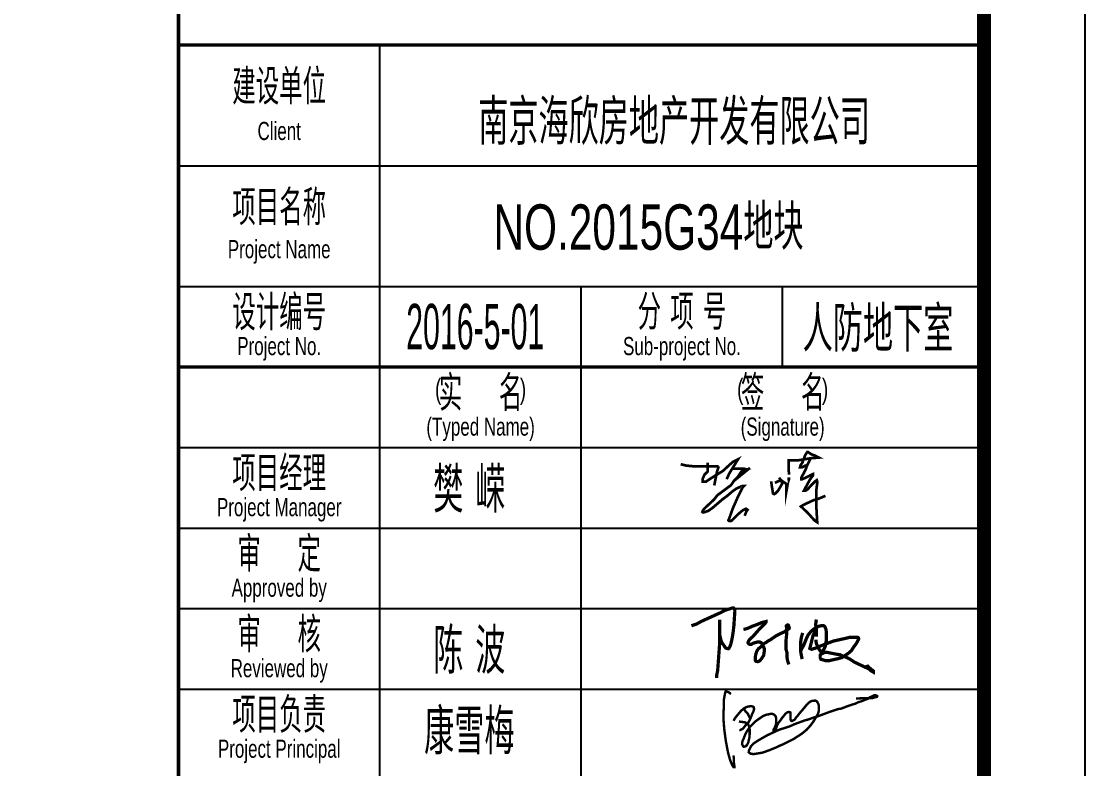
# Model space of a CAD drawing. Header units: millimetres. Extents: x 1337745 to 1642153, y -192803 to 266425.
# Drawn here: x 1615705 to 1642109, y 103529 to 122094 of the extents above; entities that cross this region are included whole.
import ezdxf
from ezdxf.enums import TextEntityAlignment as Align

# ---------------------------------------------------------------- set-up
doc = ezdxf.new("R2010")
doc.units = ezdxf.units.MM
doc.header["$LTSCALE"] = 1000
doc.header["$MEASUREMENT"] = 0
for name, color, linetype in [('LABEL_FIXBOX_PM', 7, 'Continuous'), ('LABEL_FIXTXT_PM', 3, 'Continuous'), ('LABEL_PM', 7, 'Continuous'), ('LABEL_TXT_PM', 1, 'Continuous')]:
    doc.layers.add(name, color=color, linetype=linetype)
doc.styles.add('LABEL_FIXTXT_PM', font='pm_njadri_r.shx', dxfattribs={"width": 0.7, "bigfont": 'pm_njadri_hztxt.shx'})
doc.styles.add('LABEL_TXT_PM', font='pm_njadri_romans1.shx', dxfattribs={"width": 0.7, "bigfont": 'pm_njadri_hztxt.shx'})

# ---------------------------------------------------------------- blocks, each defined once
blk = doc.blocks.new('PMSHEET_A0_20091030')
at = {"layer": 'LABEL_FIXBOX_PM'}
for p, q in [((111900, 22950), (111900, 26150)), ((109900, 24950), (117900, 24950)), ((109900, 23750), (117900, 23750)), ((113900, 22950), (113900, 23750)), ((115900, 22950), (115900, 23750)), ((111900, 11350), (111900, 22950)), ((113900, 15750), (113900, 22950)), ((109900, 22150), (117900, 22150)), ((109900, 21350), (117900, 21350)), ((109900, 20550), (117900, 20550)), ((109900, 19750), (117900, 19750))]:
    blk.add_line(p, q, dxfattribs=at)
blk.add_lwpolyline([(0, 84100), (118900, 84100), (118900, 0), (0, 0)], close=True, dxfattribs=at)
at = {"layer": 'LABEL_FIXBOX_PM', "const_width": 140}
blk.add_lwpolyline([(117900, 83100), (2500, 83100), (2500, 1000), (117900, 1000)], close=True, dxfattribs=at)
at = {"layer": 'LABEL_FIXBOX_PM', "const_width": 35}
for points in [[(109900, 1000), (109900, 83100)], [(109900, 26150), (117900, 26150)], [(109900, 22950), (117900, 22950)]]:
    blk.add_lwpolyline(points, dxfattribs=at)
at = {"layer": 'LABEL_FIXTXT_PM', "style": 'LABEL_FIXTXT_PM', "width": 0.7}
for s, height, p in [('建设单位', 350, (110900, 25752)), ('Client', 180, (110900, 25299)), ('项目名称', 350, (110900, 24552)), ('Project Name', 180, (110900, 24099)), ('设计编号', 350, (110900, 23509)), ('分 项 号', 350, (114900, 23509)), ('Project No.', 180, (110900, 23136)), ('Sub-project No.', 180, (114900, 23136)), ('(               )', 200, (112900, 22709)), ('实    名', 350, (112900, 22709)), ('(               )', 200, (115900, 22709)), ('签    名', 350, (115900, 22709)), ('(Typed Name)', 180, (112900, 22336)), ('(Signature)', 180, (115900, 22336)), ('项目经理', 350, (110900, 21909)), ('Project Manager', 180, (110900, 21536)), ('审    定', 350, (110900, 21109)), ('Approved by', 180, (110900, 20736)), ('审    核', 350, (110900, 20309)), ('Reviewed by', 180, (110900, 19936)), ('项目负责', 350, (110900, 19509)), ('Project Principal', 180, (110900, 19136))]:
    blk.add_text(s, height=height, dxfattribs=at).set_placement(p, align=Align.MIDDLE)
blk = doc.blocks.new('PMSign_52_chenbo_陈波_20121116120845')
at = {"layer": 'LABEL_PM', "const_width": 20}
for points in [[(-158, 323.1), (-126.3, 333.4), (-96.4, 350.1), (-59.2, 367), (-32.6, 379), (-3.2, 392.4), (24.9, 405.1), (48.2, 418), (79.8, 427.7), (94.1, 432.7), (101.5, 432.7), (105.9, 427.7), (109.1, 420.1), (109.1, 408.8), (106.5, 369.5), (103.5, 323.4), (98.2, 278.1), (91.3, 238.7), (84.1, 208.2), (78, 192.3), (70.9, 182.2), (65.8, 182.2), (53.5, 185.3), (47.6, 192.5), (41.1, 202.9), (30, 218.2), (23.2, 235.6), (15.6, 270.6), (15.6, 360.1), (15.6, 210.9), (10.9, 146.7), (6.1, 81.5), (3.7, 48.3), (-2.1, 20.5), (-2.1, 1.9)], [(162.5, 300.2), (185.5, 305.7), (216.9, 319.9), (249.3, 331.7), (273.9, 342.2), (291.3, 346.6), (302, 349.3), (302, 345.5), (291.6, 332.6), (263.6, 305.8), (238.8, 277.6), (220.9, 257.2), (202.7, 240.7), (196.9, 233.2), (192.8, 227.2), (190.5, 218.9), (192.8, 214.1), (195.3, 210.9), (200.2, 208.2), (205.4, 208.2), (210.9, 208.2), (222.7, 215.5), (237.6, 219.9), (248.4, 223), (262.4, 223), (272, 218.3), (277.1, 211.6), (278.9, 206.7), (273.6, 196.4), (264, 188.3)], [(278.9, 206.7), (285.9, 193.5), (290.3, 182.5), (290.3, 175.4), (290.3, 165.8), (288.5, 153.5), (286.6, 140.6), (278.6, 127.9), (271.1, 116.9), (261.8, 106.1), (250.3, 101.9), (239.4, 103.9), (234.8, 110.3), (234.8, 121.7), (236.2, 136.6), (239.5, 151.3), (243.6, 164.1), (249.4, 174.5), (255, 181.8), (264, 188.3), (273.6, 196.4), (278.9, 206.7), (287.3, 212.2), (299.1, 218.6), (309.5, 225.7), (315.1, 229.6), (326.8, 235.6), (339.1, 244.2), (349, 251), (362.9, 260.7), (378.7, 268.8), (391.5, 275.4), (414.7, 285.7), (426.4, 295.2), (442.6, 305), (444.7, 310.1), (442, 317), (438.6, 327), (435.6, 328.4), (429, 325.8), (425.9, 322.1), (427.6, 311.6), (429, 283.2), (427.6, 263.8), (423.9, 227.5), (423.9, 201.2), (423.9, 178.9), (430.3, 157.5), (430.3, 128.8), (434.5, 104.9), (441.5, 84.5)], [(526.9, 278.8), (519, 252.4), (514.9, 225.6), (514.9, 189.3), (514.9, 161.5), (518.6, 142.5), (523.4, 117.6), (518.6, 142.5), (514.3, 164.4), (520.1, 179.9), (532.6, 200.7), (541.7, 223.4), (550.9, 246.4), (562.7, 269.3), (579, 288.9), (594.9, 301.9), (606.8, 311.6), (626, 319.4), (641.5, 323.5), (648.7, 323.5), (656.1, 323.5), (663.6, 317.7), (669.7, 303.1), (672.9, 283.7), (672.9, 260.4), (672.9, 235), (665.6, 194.7), (656.6, 175.7), (648.3, 165.8), (644.1, 165.8), (635.1, 167.8), (628.1, 178.6), (618.8, 196.8), (612, 211.4), (608.6, 225.5), (608.6, 237.9)], [(610.8, 361.5), (606.8, 329.9), (610.8, 303.3), (610.8, 256.5), (610.8, 290.8), (602.2, 284.3), (591.8, 266.3), (582.6, 229.7), (574.8, 199), (570.9, 183.6), (582, 178), (604.9, 184.7), (639.9, 199.7), (687.7, 217.8), (717.3, 229), (757, 237.7), (784.8, 243.8), (815, 251.3), (838.6, 251.3), (855, 251.3), (866.1, 251.3), (870, 248), (871.8, 241.9), (867.3, 232), (856.9, 213.5), (841.6, 192.8), (826.2, 168.8), (805.5, 151.3), (781.8, 135.9), (768, 126.9), (744.8, 120.4), (717, 114.1), (686.8, 107.2), (671.6, 107.2), (655.3, 111.7), (638.9, 116.3), (634.7, 125.3), (634.7, 137.1), (634.7, 142.9), (638.8, 148.2), (650.2, 153.2), (662.9, 158.9), (677.9, 158.9), (697.8, 154.9), (722.7, 150), (734, 147.8), (757.8, 144.3), (764.4, 140.1), (791.5, 130.1), (821.7, 115.1), (844.3, 99.4), (868.1, 88.2), (890.1, 77.8), (915.2, 65.9), (934.6, 56.6), (948, 45.6), (961.5, 37.8), (961.5, 45), (948.2, 54.9), (931.2, 70.2), (924.9, 75.9), (922.6, 82.9)]]:
    blk.add_lwpolyline(points, dxfattribs=at)
blk = doc.blocks.new('PMSign_70_kangxuemei_康雪梅_20130422154401')
at = {"layer": 'LABEL_PM', "const_width": 20}
for points in [[(-20.3, 615.5), (-40.5, 630.4), (-57.7, 636.6), (-64.7, 636.6), (-70.9, 614.4), (-78.5, 569.6), (-78.5, 540.3), (-78.5, 505.2), (-82.9, 462.5), (-82.9, 417.1), (-79.4, 369.5), (-76.2, 326.6), (-68.9, 271.1), (-62.5, 223.6), (-51.9, 168.6), (-43.7, 126.2), (-27, 67.3), (-11.2, 27.9), (0.8, 10.6), (7.8, 10.6), (7.8, 20), (4, 47.7), (4, 64.4), (4, 83.4), (-0.7, 106.8)], [(45.3, 387.6), (73.6, 383.8), (94.6, 380.9), (105, 375.6), (123.9, 361), (131.4, 340.2), (134.6, 321.6), (134.6, 306.8), (134.6, 284.7), (132, 253.3), (123, 213.8), (113.1, 193.8), (103.2, 183.9), (92.1, 179.6), (83.3, 179.6), (77, 188.2), (71.4, 201.9), (74.9, 225.1), (85.4, 247.9), (99.4, 284.9), (112.3, 307.6), (139.4, 346.8), (159.8, 367), (180.4, 387.4), (207.7, 407.1), (230.6, 422.7), (248, 434.5), (272.3, 443.7), (297.2, 448.1), (313.2, 452.3), (328, 449.4), (339.9, 441.4), (349.8, 430), (353.8, 412.8), (353.8, 397.8), (353.8, 382.6), (351.4, 361.1), (340.9, 334.7), (332.8, 322.6), (332.8, 314.1), (343.2, 314.1), (349.8, 321.6), (359.1, 349.4), (371.8, 375.5), (385.6, 392.7), (401.9, 416.2), (419, 437.3), (430.9, 452.1), (445.2, 463.5), (454.8, 466.1), (462.5, 466.1), (471.1, 463.3), (472.7, 453.5), (472.7, 440.2), (472.7, 422.8), (472.7, 409.8), (474.5, 400.8), (477.3, 394.4), (483.7, 391.5), (492.4, 395.1), (506.8, 403.4), (518.9, 420.6), (534.5, 438.5), (546.3, 454.6), (566.3, 477.7), (583.3, 497.3), (602.2, 521.2), (616.8, 535.5), (626.6, 545.2), (636.7, 552.9), (651.5, 558.5), (670.9, 560.4), (679.4, 560.4), (688.4, 556), (695.3, 548), (704.6, 529.6), (707.6, 512.8), (707.6, 494.8), (706.2, 473), (700.6, 454.9), (691.3, 435.6), (672.6, 404.9), (662, 387.4), (649, 370.2), (636.7, 353.7), (620.2, 335.3), (606.9, 320.4), (588, 304.4), (569.3, 289.4), (547.5, 274.2), (524.1, 260), (498.9, 243), (472.8, 229.8), (436.1, 211.1), (407.9, 197.3), (386.4, 188.8), (356.2, 174.1), (320.8, 159.7), (298.3, 150.5), (266.3, 139), (241.2, 130), (217, 126), (188, 121.3), (168.3, 118), (147.4, 120), (135.4, 125.7), (126.5, 134.2), (129.4, 149.3), (144.9, 181.7), (165.9, 205.3), (198.7, 226.9), (235, 248.3), (282.4, 275.1), (315.6, 290.6), (345, 304.2), (378.8, 319.8), (426, 334.7), (463.7, 346.6), (508.6, 366.9), (551.6, 382.5), (589.2, 396.2), (621.9, 405.3), (661.7, 419.7), (707, 433.8), (748, 449.1), (794.9, 466.7), (840.9, 482), (867.1, 490.7), (891.4, 494.3), (922.2, 506.1), (957.9, 519.8), (993.3, 530.8), (1008.9, 535.6), (1031.5, 547.1), (1054, 553.4), (1078.6, 563.2), (1102.5, 572.1), (1114.2, 576.5), (1128.1, 587.5), (1146.7, 596), (1164.8, 604.8), (1176.2, 604.8), (1185.3, 601.5), (1190.4, 597.3), (1188.5, 592.3), (1170.9, 587.5), (1149.8, 581.7), (1128.6, 581.7), (1098.8, 581.7), (1059.4, 579.9), (1013.7, 577.8)], [(0.9, 393.5), (9.4, 409.4), (22.8, 428.1), (44.2, 453.6), (63.2, 476.2), (85.7, 495.3), (105.6, 506.4), (122.7, 511.8), (139.5, 513.9), (149.9, 513.9), (160.9, 511.6), (169.3, 505.6), (170.9, 491.3), (166.3, 473.2), (156.1, 452.1), (140.7, 412.1), (124.9, 382.2), (98.8, 353.9), (79.1, 328.7), (55, 316.8), (48.3, 316.8)], [(85.7, 495.3), (101.7, 469.2), (119, 452.1), (132, 425), (140.7, 412.1)]]:
    blk.add_lwpolyline(points, dxfattribs=at)
blk = doc.blocks.new('PMSign_73_fanrong_樊嵘_20121116121020')
at = {"layer": 'LABEL_PM', "const_width": 20}
for points in [[(-148.4, 439.8), (-148.7, 373.9), (-172.5, 351), (-186.2, 320.2), (-186.2, 297.7), (-163.7, 297.7), (-133.1, 317.6), (-101.5, 338.1), (-36, 378.1), (-3.8, 407.6), (13.9, 424.2), (41.2, 447.3), (77.2, 465.5), (43.9, 411.4), (11.3, 358.3), (-7.6, 317)], [(457.2, 350.1), (453.3, 398.4), (453.3, 448.7), (453.3, 457.3), (524.8, 457.3), (618.3, 473), (679.7, 477.9), (652.7, 491.6), (622.3, 502.8), (599.2, 518.3), (592.4, 518.3), (576.9, 495.2), (555.9, 439), (544, 423.1), (538.6, 405.4), (554.5, 405.4), (573.6, 415.5), (593.5, 422.4), (618.3, 473)], [(-349.9, 428.3), (-310.3, 418.4), (-252, 412.7), (-175.5, 412.7), (-130.2, 412.7), (-76.5, 412.7), (-66.5, 412.7)], [(165.8, 401.1), (46.7, 304.1), (24.7, 272.4), (-32.8, 229.8), (-76.6, 197.4), (-100.2, 166.8), (-136.3, 132.9), (-158.5, 112), (-175.9, 95.7), (-184.3, 84.1), (-188.3, 72.5), (-182.7, 68.6), (-168.3, 72.8), (-144.3, 80.9), (-110.3, 105.1), (-70.2, 139.7), (-38, 167.4), (-4.1, 192.1), (35.8, 226.2), (61.6, 244.6), (81.1, 254.3), (95.3, 260.4), (110.2, 266.7), (120.8, 266.7), (113.2, 259.3), (98.2, 228.3), (71.6, 175.1), (39.4, 102.3), (19.7, 47.7), (10.8, 23.2), (5.5, 10.6), (11.5, 5), (24.7, 5), (36.5, 14), (61, 38.5), (86.5, 63.9), (111.4, 84.6), (129.9, 93.5), (136.9, 96.9), (148, 88), (139.3, 76.9), (126.2, 44)], [(-66.5, 412.7), (-80, 371.7), (-90.7, 318.1), (-99.9, 270.4)], [(43.9, 411.4), (34, 395.3), (81.1, 395.3), (119.7, 395.3), (142.8, 389.9), (102.5, 374.8), (74.6, 332.5), (46.7, 304.1)], [(593.5, 422.4), (577.9, 383), (557.3, 344.6), (547.5, 326.3), (547.5, 316.5), (555.1, 316.5), (575, 325.5), (607.5, 342.1), (634.9, 354.7), (634.9, 343.9), (612.9, 315), (599.9, 290.8), (582.8, 259), (567.8, 231.2), (579.7, 231.2), (595.6, 241.4), (619.4, 268.5), (651.5, 300.9), (663.5, 309.6), (667.8, 295.5), (659.8, 232), (659.8, 189.2), (659.8, 121.4), (663.6, 54.6), (666.9, -4.3), (648.8, 7.6), (628.5, 29.9), (592.4, 69.9), (569.3, 91.6), (556.9, 103.3), (545.8, 113.7), (564.6, 125.7), (608.3, 145.9), (638, 159.7), (678, 171.9), (728.5, 192.8)], [(323.3, 300.9), (331.5, 248.8), (337.7, 209.6), (346.3, 205.4), (354.5, 209.9), (375, 230.8), (401.2, 275.1), (406.9, 284.7), (396.3, 309.9), (382.8, 328.3), (396.3, 309.9), (370, 298.4), (352, 289.8), (396.3, 309.9), (420.9, 293.1), (438, 281.4), (438, 248), (438, 230), (449.6, 295.1), (456.6, 316.5), (456.6, 330.6)]]:
    blk.add_lwpolyline(points, dxfattribs=at)

msp = doc.modelspace()

# ---------------------------------------------------------------- block references
at = {"layer": 'LABEL_TXT_PM'}
for name, p, xscale, yscale, zscale in [('PMSHEET_A0_20091030', (1344859.1, 56131.3, 0), 2.499999999832086, 2.499999999832086, 2.499999999832086), ('PMSign_73_fanrong_樊嵘_20121116121020', (1633244.1, 109664.7, 0), 3.333333333195297, 3.333333333195297, 3.333333333195297), ('PMSign_52_chenbo_陈波_20121116120845', (1632980.8, 105778.4, 0), 4.033333311300188, 4.033333311300188, 4.033333311300188), ('PMSign_70_kangxuemei_康雪梅_20130422154401', (1633386.4, 103539.3, 0), 2.999999999803741, 2.999999999803741, 2.999999999803741)]:
    msp.add_blockref(name, p, dxfattribs=dict(at, xscale=xscale, yscale=yscale, zscale=zscale))

# ---------------------------------------------------------------- texts
at = {"layer": 'LABEL_TXT_PM', "style": 'LABEL_TXT_PM'}
for s, width, p in [('南京海欣房地产开发有限公司 ', 0.7, (1632059.2, 119647.7, 0)), ('NO.2015G34地块 ', 0.7, (1631423.9, 117033.3, 0)), ('人防地下室', 0.7, (1636976.3, 114512.8, 0)), ('2016-5-01', 0.5, (1626976.3, 114512.8, 0)), ('樊 嵘 ', 0.7, (1626976.3, 110512.8, 0)), ('陈 波 ', 0.7, (1626976.3, 106512.8, 0)), ('康雪梅 ', 0.7, (1626976.3, 104512.8, 0))]:
    msp.add_text(s, height=1125, rotation=359.9917, dxfattribs=dict(at, width=width)).set_placement(p, align=Align.MIDDLE)

doc.saveas('drawing.dxf')
